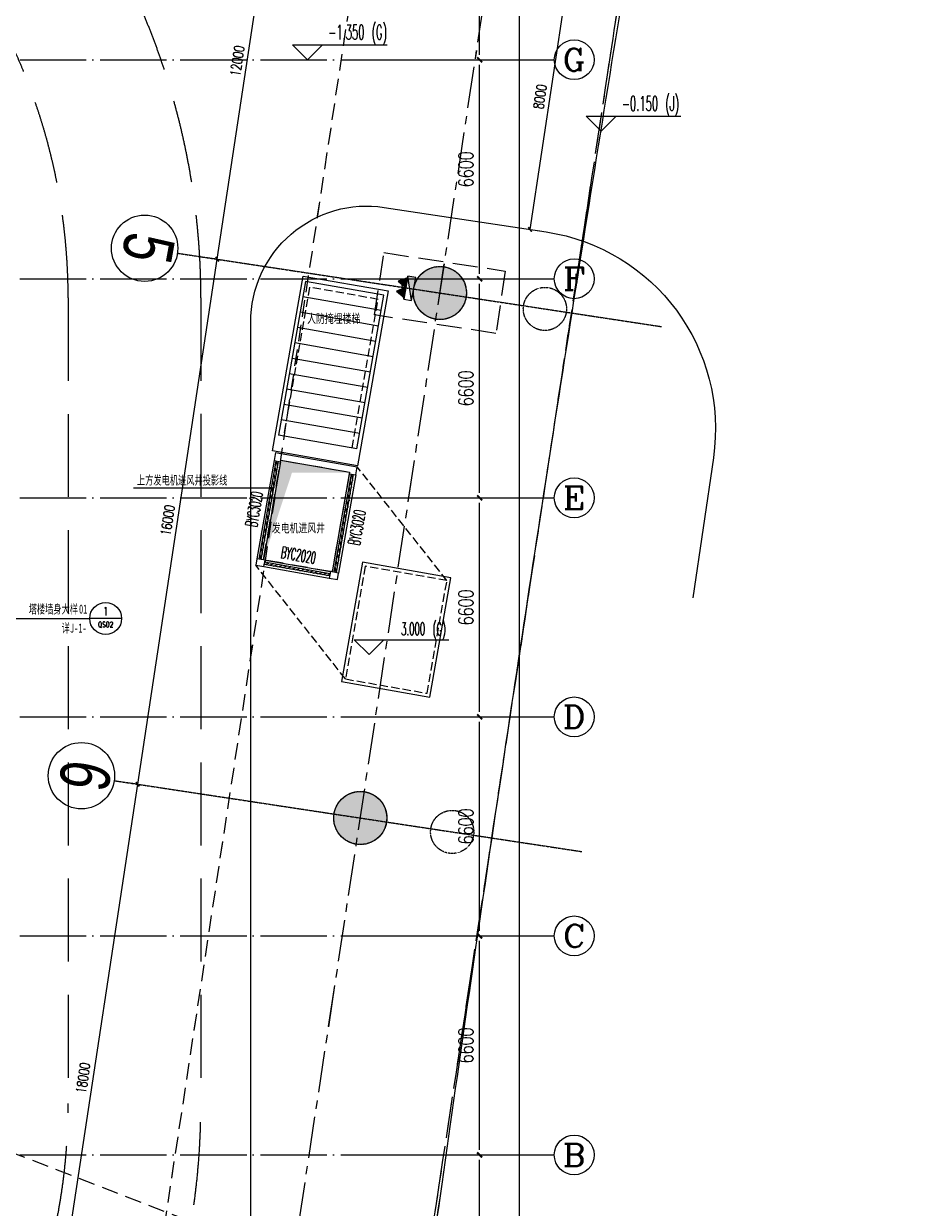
# Model space of a CAD drawing. Header units: millimetres. Extents: x 12325263 to 13848842, y -1463133 to 573208.
# Drawn here: x 12610306 to 12637147, y -632495 to -596800 of the extents above; entities that cross this region are included whole.
import ezdxf
from ezdxf.enums import TextEntityAlignment as Align
from ezdxf.xclip import XClip

# ---------------------------------------------------------------- set-up
doc = ezdxf.new("R2010")
doc.units = ezdxf.units.MM
doc.header["$LTSCALE"] = 1000
doc.header["$XCLIPFRAME"] = 0
for name, pattern in [('__DASH', [0.35, 0.25, -0.1]), ('ACAD_ISO02W100', [15, 12, -3]), ('ACAD_ISO12W100', [22, 12, -3, 0.5, -3, 0.5, -3]), ('CENTER', [2, 1.25, -0.25, 0.25, -0.25]), ('DASH', [0.35, 0.25, -0.1]), ('DASHED2', [0.375, 0.25, -0.125]), ('DOTE', [2.42, 2, -0.2, 0.02, -0.2]), ('s-首层组合pm$0$DASH', [0.35, 0.25, -0.1])]:
    doc.linetypes.add(name, pattern=pattern)
for name, color, linetype in [('#s-灭火器', 20, 'Continuous'), ('20210729mva复核', 1, 'Continuous'), ('A-ANNO-ELEV', 3, 'Continuous'), ('A-ANNO-IDEN', 2, 'Continuous'), ('A-ANNO-TEXT', 7, 'Continuous'), ('A-AXIS', 16, 'DOTE'), ('A-WALL', 5, 'Continuous'), ('A-WALL-PATT', 8, 'Continuous'), ('AXIS', 3, 'Continuous'), ('AXIS_TEXT', 7, 'Continuous'), ('EQUIP_消火栓', 7, 'Continuous'), ('PUB_DIM', 83, 'Continuous'), ('PUB_TEXT', 7, 'Continuous'), ('Q-点划线', 6, 'CENTER'), ('s-首层组合pm$0$hs$0$首二层+地下室_04(1)$0$0F$0$12#楼首层平面图$0$CURTWALL', 2, 'Continuous'), ('s-首层组合pm$0$用地红线', 1, 'Continuous'), ('STAIR', 2, 'Continuous'), ('WINDOW', 4, 'Continuous'), ('WINDOW_TEXT', 7, 'Continuous'), ('人防门', 60, 'Continuous'), ('建筑-楼板开洞', 251, 'Continuous'), ('投影线', 6, 'ACAD_ISO02W100'), ('消防车道', 6, 'DASHED2'), ('用地红线', 1, 'Continuous')]:
    doc.layers.add(name, color=color, linetype=linetype)
doc.layers.add('WALL-PARAPET', color=252, linetype='Continuous', lineweight=13)
doc.layers.add('坡道结构', color=3, linetype='Continuous', lineweight=0)
doc.styles.add('_TCH_AXIS', font='COMPLEX', dxfattribs={"bigfont": 'GBCBIG'})
doc.styles.add('_TCH_DIM', font='SIMPLEX.shx', dxfattribs={"width": 0.7, "bigfont": 'GBCBIG.shx'})
doc.styles.add('_TCH_DIM_T3', font='SIMPLEX.shx', dxfattribs={"width": 0.705882, "bigfont": 'GBCBIG.shx'})
doc.styles.add('_TCH_LABEL', font='COMPLEX', dxfattribs={"bigfont": 'GBCBIG'})
doc.styles.add('_TCH_WINDOW', font='SIMPLEX', dxfattribs={"width": 0.7, "height": 3.5, "bigfont": 'GBCBIG'})
doc.styles.add('COMPLEX', font='COMPLEX')
doc.styles.add('GZSZ', font='fsdb_e3.shx', dxfattribs={"width": 0.75, "bigfont": 'hztxt.shx'})
doc.styles.add('TITXV', font='', dxfattribs={"width": 0.7})
doc.styles.add('宋体', font='', dxfattribs={"width": 0.65})
doc.styles.get('TITXV').set_extended_font_data('SimSun')
doc.styles.get('宋体').set_extended_font_data('SimSun')
doc.dimstyles.new('_TCH_ARCH&&120', dxfattribs={"dimtxt": 306, "dimasz": 120, "dimexe": 300, "dimexo": 360, "dimgap": 147, "dimtad": 1, "dimdec": 0, "dimzin": 0, "dimdsep": 46, "dimtxsty": '_TCH_DIM_T3', "dimblk": 'ARCHTICK', "dimcen": 0.09, "dimclrt": 7, "dimazin": 2, "dimtfac": 1, "dimtdec": 0, "dimtix": 1, "dimtmove": 2, "dimatfit": 3, "dimfxl": 1, "dimfxlon": 1, "dimtolj": 1, "dimtzin": 0, "dimarcsym": 0})
doc.dimstyles.new('_TCH_ARCH&&150', dxfattribs={"dimtxt": 446.25, "dimasz": 150, "dimexe": 375, "dimexo": 450, "dimgap": 189.375, "dimtad": 1, "dimdec": 0, "dimzin": 0, "dimdsep": 46, "dimtxsty": '_TCH_DIM_T3', "dimblk": 'asdggshdfhsg_ArchTick', "dimcen": 0.09, "dimclrt": 7, "dimazin": 2, "dimtfac": 1, "dimtdec": 0, "dimtix": 1, "dimtmove": 2, "dimatfit": 3, "dimfxl": 1, "dimtolj": 1, "dimtzin": 0, "dimarcsym": 0})

# ---------------------------------------------------------------- blocks, each defined once
blk = doc.blocks.new('A$C3A5F05FE')
at = {"layer": 's-首层组合pm$0$用地红线', "ltscale": 0.6, "flags": 128}
blk.add_lwpolyline([(197886.4, 32762.1, -0.027114), (199403.7, 218827), (137086.2, 200260.3), (123429.2, 236271.4), (73627.1, 219925.4), (9995.9, 210183.4), (0, 209646.1), (1380.8, 8270.4), (11298.7, 0), (197886.4, 32762)], format="xyb", close=True, dxfattribs=at)
blk = doc.blocks.new('_ArchTick')
at = {"color": 0, "linetype": 'ByBlock', "const_width": 0.4}
blk.add_lwpolyline([(-0.5, -0.5), (0.5, 0.5)], dxfattribs=at)
blk = doc.blocks.new('*D270')
at = {"layer": '20210729mva复核', "color": 0, "lineweight": -2, "transparency": 16777216}
for p, q in [((95998, 60012), (97197, 67922)), ((97197, 67922), (97494, 67877)), ((95998, 60012), (96295, 59967))]:
    blk.add_line(p, q, dxfattribs=at)
at = {"layer": 'Defpoints', "color": 0, "transparency": 16777216}
for p in [(96879, 67970), (97197, 67922), (95680, 60061)]:
    blk.add_point(p, dxfattribs=at)
at = {"layer": '20210729mva复核', "color": 0, "lineweight": -2, "transparency": 16777216, "xscale": 120, "yscale": 120, "zscale": 120}
for p, rotation in [((97197, 67922), 81.3773959246283), ((95998, 60012), 261.3773959246283)]:
    blk.add_blockref('_ArchTick', p, dxfattribs=dict(at, rotation=rotation))
at = {"layer": '20210729mva复核', "color": 7, "transparency": 16777216, "insert": (96301, 64012), "char_height": 306, "attachment_point": 5, "rotation": 81.3774, "style": '_TCH_DIM_T3'}
blk.add_mtext('\\A1;8000', dxfattribs=at)
blk = doc.blocks.new('A$C6B964159')
at = {"layer": '用地红线', "linetype": 'ACAD_ISO12W100', "ltscale": 0.6, "flags": 128}
blk.add_lwpolyline([(199.938, 32.765, -0.027114), (201.453, 218.83), (139.136, 200.262), (125.478, 236.273), (75.677, 219.926), (12.046, 210.184), (2.05, 209.646), (3.433, 8.27), (13.351, 0), (199.938, 32.765)], format="xyb", close=True, dxfattribs=at)
blk = doc.blocks.new('asdgadfgsdfhfj')
at = {"layer": 'WALL-PARAPET', "linetype": '__DASH', "ltscale": 3}
h = blk.add_hatch(color=256, dxfattribs=at)
h.dxf.hatch_style = 1
edge = h.paths.add_edge_path()
edge.add_arc((13501, 32341), 800, 0, 360)
h = blk.add_hatch(color=256, dxfattribs=at)
h.dxf.hatch_style = 1
edge = h.paths.add_edge_path()
edge.add_arc((11103, 16522), 800, 0, 360)
at = {"layer": 'A-WALL', "ltscale": 3}
for centre in [(13501, 32341), (11103, 16522)]:
    blk.add_circle(centre, 800, dxfattribs=at)
at = {"layer": 'Q-点划线', "color": 8}
blk.add_lwpolyline([(2909, -12810, 0.18147), (8050, -3607), (16188, 50061, 0.092098), (15958, 56998), (14786, 62317, -0.098028), (14628, 69695), (16571, 80750)], format="xyb", dxfattribs=at)
at = {"layer": '坡道结构', "color": 4, "linetype": '__DASH', "ltscale": 3}
blk.add_lwpolyline([(15473, 33003), (15188, 31125), (11530, 31679), (11815, 33558), (15473, 33003)], dxfattribs=at)
at = {"layer": '投影线', "linetype": 'DASHED2', "ltscale": 2}
for points in [[(12533, 81461), (10632, 70644, 0.098028), (10823, 61713), (12052, 56137, -0.092098), (12234, 50660), (3855, -4594, -0.927449), (-3802, -4017), (-3802, 5819)], [(12533, 81461), (20609, 80039), (18624, 68746, 0.098028), (18749, 62922), (19904, 57677, -0.092098), (20171, 49645), (11899, -4904, -0.066688), (10561, -9493), (6978, -17586, 0.42979), (8653, -21604)]]:
    blk.add_lwpolyline(points, format="xyb", dxfattribs=at)
blk = doc.blocks.new('*D5381')
at = {"layer": 'Defpoints', "color": 0, "transparency": 16777216}
for p in [(5553, 29590), (6844, 29394), (4145, 11598)]:
    blk.add_point(p, dxfattribs=at)
at = {"layer": 'PUB_DIM', "color": 0, "lineweight": -2, "transparency": 16777216}
for p, q in [((5554, 29590), (5257, 29635)), ((2855, 11793), (5553, 29590)), ((2856, 11793), (2558, 11838))]:
    blk.add_line(p, q, dxfattribs=at)
at = {"layer": 'PUB_DIM', "color": 0, "lineweight": -2, "transparency": 16777216, "xscale": 120, "yscale": 120, "zscale": 120}
for p, rotation in [((5553, 29590), 81.37739589706185), ((2855, 11793), 261.3773958970618)]:
    blk.add_blockref('_ArchTick', p, dxfattribs=dict(at, rotation=rotation))
at = {"layer": 'PUB_DIM', "color": 7, "transparency": 16777216, "insert": (3907, 20737), "char_height": 306, "attachment_point": 5, "rotation": 81.3774, "style": '_TCH_DIM_T3'}
blk.add_mtext('\\A1;18000', dxfattribs=at)
blk = doc.blocks.new('*D5382')
at = {"layer": 'Defpoints', "color": 0, "transparency": 16777216}
for p in [(7952, 45409), (9243, 45213), (6844, 29394)]:
    blk.add_point(p, dxfattribs=at)
at = {"layer": 'PUB_DIM', "color": 0, "lineweight": -2, "transparency": 16777216}
for p, q in [((5553, 29590), (7952, 45409)), ((7953, 45409), (7655, 45454)), ((5554, 29590), (5257, 29635))]:
    blk.add_line(p, q, dxfattribs=at)
at = {"layer": 'PUB_DIM', "color": 0, "lineweight": -2, "transparency": 16777216, "xscale": 120, "yscale": 120, "zscale": 120}
for p, rotation in [((7952, 45409), 81.37739589706185), ((5553, 29590), 261.3773958970618)]:
    blk.add_blockref('_ArchTick', p, dxfattribs=dict(at, rotation=rotation))
at = {"layer": 'PUB_DIM', "color": 7, "transparency": 16777216, "insert": (6456, 37545), "char_height": 306, "attachment_point": 5, "rotation": 81.3774, "style": '_TCH_DIM_T3'}
blk.add_mtext('\\A1;16000', dxfattribs=at)
blk = doc.blocks.new('*D5383')
at = {"layer": 'Defpoints', "color": 0, "transparency": 16777216}
for p in [(9751, 57273), (11042, 57078), (9243, 45213)]:
    blk.add_point(p, dxfattribs=at)
at = {"layer": 'PUB_DIM', "color": 0, "lineweight": -2, "transparency": 16777216}
for p, q in [((7952, 45409), (9751, 57273)), ((9752, 57273), (9455, 57318)), ((7953, 45409), (7655, 45454))]:
    blk.add_line(p, q, dxfattribs=at)
at = {"layer": 'PUB_DIM', "color": 0, "lineweight": -2, "transparency": 16777216, "xscale": 120, "yscale": 120, "zscale": 120}
for p, rotation in [((9751, 57273), 81.37739589706185), ((7952, 45409), 261.3773958970618)]:
    blk.add_blockref('_ArchTick', p, dxfattribs=dict(at, rotation=rotation))
at = {"layer": 'PUB_DIM', "color": 7, "transparency": 16777216, "insert": (8555, 51386), "char_height": 306, "attachment_point": 5, "rotation": 81.3774, "style": '_TCH_DIM_T3'}
blk.add_mtext('\\A1;12000', dxfattribs=at)
blk = doc.blocks.new('灭火器')
at = {"layer": '#s-灭火器', "ltscale": 1000}
for points in [[(292444, 59707), (292144, 59707), (292294, 59447)], [(292744, 59707), (292444, 59707), (292594, 59447)]]:
    blk.add_hatch(color=256, dxfattribs=at).paths.add_polyline_path(points)
for points in [[(292294, 59447), (292444, 59707), (292144, 59707)], [(292594, 59447), (292744, 59707), (292444, 59707)]]:
    blk.add_lwpolyline(points, close=True, dxfattribs=at)
blk = doc.blocks.new('$TWTSYS$00000508')
for p, q in [((-0.5, 0.5), (0.324, 1.224)), ((-0.5, 0.5), (-0.5, -0.5)), ((-0.5, -0.5), (0.5, 0.5)), ((0.5, 0.5), (-0.5, 0.5)), ((0.5, -0.5), (0.5, 0.5)), ((-0.5, -0.5), (0.5, -0.5))]:
    blk.add_line(p, q)
blk.add_solid([(0.5, -0.5), (0.5, 0.5), (-0.5, -0.5)])
blk = doc.blocks.new('消火栓')
at = {"layer": '#s-灭火器', "rotation": 180.0000000000001}
blk.add_blockref('灭火器', (12864422, 734932), dxfattribs=at)
at = {"layer": 'EQUIP_消火栓', "xscale": 700, "yscale": 240, "zscale": 700}
blk.add_blockref('$TWTSYS$00000508', (12571978, 675105), dxfattribs=at)
blk = doc.blocks.new('A$C2B52085F')
at = {"layer": '坡道结构', "color": 8, "linetype": '__DASH', "ltscale": 0.01}
for centre in [(192314, 80997), (192687, 65002)]:
    blk.add_circle(centre, 800, dxfattribs=at)
at = {"layer": '坡道结构', "color": 1, "linetype": '__DASH', "ltscale": 0.01}
for centre in [(195513, 81072), (195486, 65067)]:
    blk.add_circle(centre, 650, dxfattribs=at)
blk = doc.blocks.new('A$C1B3D5B97')
at = {"layer": '消防车道', "linetype": 's-首层组合pm$0$DASH', "ltscale": 10}
for p, q in [((188169, 64871), (188169, 40594)), ((192169, 64872), (192169, 40594))]:
    blk.add_line(p, q, dxfattribs=at)
for centre, radius, start, end in [((170169, 64872), 22000, 0, 37.7353), ((170169, 64871), 18000, 0, 37.7353), ((170169, 40594), 22000, 270, 0), ((170169, 40594), 18000, 270, 0)]:
    blk.add_arc(centre, radius, start, end, dxfattribs=at)
blk = doc.blocks.new('_AXISO')
blk.add_circle((0, 0), 0.5)
at = {"layer": 'AXIS_TEXT', "style": 'COMPLEX', "width": 1.041667}
blk.add_attdef('A', text='', height=0.56, dxfattribs=at).set_placement((-0.25, -0.28), (0.25, -0.28), align=Align.FIT)
blk = doc.blocks.new('asdggshdfhsg_ArchTick')
at = {"color": 0, "linetype": 'ByBlock', "const_width": 0.4}
blk.add_lwpolyline([(-0.5, -0.5), (0.5, 0.5)], dxfattribs=at)
blk = doc.blocks.new('*D5273')
at = {"layer": 'AXIS', "color": 0, "lineweight": -2, "transparency": 16777216}
for p, q in [((12487317, 1078990), (12492192, 1078990)), ((12491817, 996140), (12491817, 1078840)), ((12487317, 995990), (12492192, 995990))]:
    blk.add_line(p, q, dxfattribs=at)
at = {"layer": 'Defpoints', "color": 0, "transparency": 16777216}
for p in [(12486867, 1078990), (12491817, 1078990), (12486867, 995990)]:
    blk.add_point(p, dxfattribs=at)
at = {"layer": 'AXIS', "color": 0, "lineweight": -2, "transparency": 16777216, "xscale": 150, "yscale": 150, "zscale": 150}
for p, rotation in [((12491817, 1078990), 90), ((12491817, 995990), 270)]:
    blk.add_blockref('asdggshdfhsg_ArchTick', p, dxfattribs=dict(at, rotation=rotation))
at = {"layer": 'AXIS', "color": 7, "transparency": 16777216, "insert": (12491404, 1037490), "char_height": 446.2, "attachment_point": 5, "rotation": 90, "style": '_TCH_DIM_T3'}
blk.add_mtext('\\A1;83000', dxfattribs=at)
blk = doc.blocks.new('*D5275')
at = {"layer": 'AXIS', "color": 0, "lineweight": -2, "transparency": 16777216}
for p, q in [((12487316.81071, 1000989.75909), (12490991.81071, 1000989.75909)), ((12490616.81071, 996139.75909), (12490616.81071, 1000839.75909)), ((12487316.81071, 995989.75909), (12490991.81071, 995989.75909))]:
    blk.add_line(p, q, dxfattribs=at)
at = {"layer": 'Defpoints', "color": 0, "transparency": 16777216}
for p in [(12486866.81071, 1000989.75909), (12490616.81071, 1000989.75909), (12486866.81071, 995989.75909)]:
    blk.add_point(p, dxfattribs=at)
at = {"layer": 'AXIS', "color": 0, "lineweight": -2, "transparency": 16777216, "xscale": 150, "yscale": 150, "zscale": 150}
for p, rotation in [((12490616.81071, 1000989.75909), 90), ((12490616.81071, 995989.75909), 270)]:
    blk.add_blockref('asdggshdfhsg_ArchTick', p, dxfattribs=dict(at, rotation=rotation))
at = {"layer": 'AXIS', "color": 7, "transparency": 16777216, "insert": (12490204.31071, 998489.75909), "char_height": 446.25, "attachment_point": 5, "rotation": 90, "style": '_TCH_DIM_T3'}
blk.add_mtext('\\A1;5000', dxfattribs=at)
blk = doc.blocks.new('*D5276')
at = {"layer": 'AXIS', "color": 0, "lineweight": -2, "transparency": 16777216}
for p, q in [((12487316.81071, 1007589.75909), (12490991.81071, 1007589.75909)), ((12490616.81071, 1001139.75909), (12490616.81071, 1007439.75909)), ((12487316.81071, 1000989.75909), (12490991.81071, 1000989.75909))]:
    blk.add_line(p, q, dxfattribs=at)
at = {"layer": 'Defpoints', "color": 0, "transparency": 16777216}
for p in [(12486866.81071, 1007589.75909), (12490616.81071, 1007589.75909), (12486866.81071, 1000989.75909)]:
    blk.add_point(p, dxfattribs=at)
at = {"layer": 'AXIS', "color": 0, "lineweight": -2, "transparency": 16777216, "xscale": 150, "yscale": 150, "zscale": 150}
for p, rotation in [((12490616.81071, 1007589.75909), 90), ((12490616.81071, 1000989.75909), 270)]:
    blk.add_blockref('asdggshdfhsg_ArchTick', p, dxfattribs=dict(at, rotation=rotation))
at = {"layer": 'AXIS', "color": 7, "transparency": 16777216, "insert": (12490204.31071, 1004289.75909), "char_height": 446.25, "attachment_point": 5, "rotation": 90, "style": '_TCH_DIM_T3'}
blk.add_mtext('\\A1;6600', dxfattribs=at)
blk = doc.blocks.new('*D5277')
at = {"layer": 'AXIS', "color": 0, "lineweight": -2, "transparency": 16777216}
for p, q in [((12487316.81071, 1014189.75909), (12490991.81071, 1014189.75909)), ((12490616.81071, 1007739.75909), (12490616.81071, 1014039.75909)), ((12487316.81071, 1007589.75909), (12490991.81071, 1007589.75909))]:
    blk.add_line(p, q, dxfattribs=at)
at = {"layer": 'Defpoints', "color": 0, "transparency": 16777216}
for p in [(12486866.81071, 1014189.75909), (12490616.81071, 1014189.75909), (12486866.81071, 1007589.75909)]:
    blk.add_point(p, dxfattribs=at)
at = {"layer": 'AXIS', "color": 0, "lineweight": -2, "transparency": 16777216, "xscale": 150, "yscale": 150, "zscale": 150}
for p, rotation in [((12490616.81071, 1014189.75909), 90), ((12490616.81071, 1007589.75909), 270)]:
    blk.add_blockref('asdggshdfhsg_ArchTick', p, dxfattribs=dict(at, rotation=rotation))
at = {"layer": 'AXIS', "color": 7, "transparency": 16777216, "insert": (12490204.31071, 1010889.75909), "char_height": 446.25, "attachment_point": 5, "rotation": 90, "style": '_TCH_DIM_T3'}
blk.add_mtext('\\A1;6600', dxfattribs=at)
blk = doc.blocks.new('*D5278')
at = {"layer": 'AXIS', "color": 0, "lineweight": -2, "transparency": 16777216}
for p, q in [((12487316.81071, 1020789.75909), (12490991.81071, 1020789.75909)), ((12490616.81071, 1014339.75909), (12490616.81071, 1020639.75909)), ((12487316.81071, 1014189.75909), (12490991.81071, 1014189.75909))]:
    blk.add_line(p, q, dxfattribs=at)
at = {"layer": 'Defpoints', "color": 0, "transparency": 16777216}
for p in [(12486866.81071, 1020789.75909), (12490616.81071, 1020789.75909), (12486866.81071, 1014189.75909)]:
    blk.add_point(p, dxfattribs=at)
at = {"layer": 'AXIS', "color": 0, "lineweight": -2, "transparency": 16777216, "xscale": 150, "yscale": 150, "zscale": 150}
for p, rotation in [((12490616.81071, 1020789.75909), 90), ((12490616.81071, 1014189.75909), 270)]:
    blk.add_blockref('asdggshdfhsg_ArchTick', p, dxfattribs=dict(at, rotation=rotation))
at = {"layer": 'AXIS', "color": 7, "transparency": 16777216, "insert": (12490204.31071, 1017489.75909), "char_height": 446.25, "attachment_point": 5, "rotation": 90, "style": '_TCH_DIM_T3'}
blk.add_mtext('\\A1;6600', dxfattribs=at)
blk = doc.blocks.new('*D5279')
at = {"layer": 'AXIS', "color": 0, "lineweight": -2, "transparency": 16777216}
for p, q in [((12487316.81071, 1027389.75909), (12490991.81071, 1027389.75909)), ((12490616.81071, 1020939.75909), (12490616.81071, 1027239.75909)), ((12487316.81071, 1020789.75909), (12490991.81071, 1020789.75909))]:
    blk.add_line(p, q, dxfattribs=at)
at = {"layer": 'Defpoints', "color": 0, "transparency": 16777216}
for p in [(12486866.81071, 1027389.75909), (12490616.81071, 1027389.75909), (12486866.81071, 1020789.75909)]:
    blk.add_point(p, dxfattribs=at)
at = {"layer": 'AXIS', "color": 0, "lineweight": -2, "transparency": 16777216, "xscale": 150, "yscale": 150, "zscale": 150}
for p, rotation in [((12490616.81071, 1027389.75909), 90), ((12490616.81071, 1020789.75909), 270)]:
    blk.add_blockref('asdggshdfhsg_ArchTick', p, dxfattribs=dict(at, rotation=rotation))
at = {"layer": 'AXIS', "color": 7, "transparency": 16777216, "insert": (12490204.31071, 1024089.75909), "char_height": 446.25, "attachment_point": 5, "rotation": 90, "style": '_TCH_DIM_T3'}
blk.add_mtext('\\A1;6600', dxfattribs=at)
blk = doc.blocks.new('*D5280')
at = {"layer": 'AXIS', "color": 0, "lineweight": -2, "transparency": 16777216}
for p, q in [((12487316.81071, 1033989.75909), (12490991.81071, 1033989.75909)), ((12490616.81071, 1027539.75909), (12490616.81071, 1033839.75909)), ((12487316.81071, 1027389.75909), (12490991.81071, 1027389.75909))]:
    blk.add_line(p, q, dxfattribs=at)
at = {"layer": 'Defpoints', "color": 0, "transparency": 16777216}
for p in [(12486866.81071, 1033989.75909), (12490616.81071, 1033989.75909), (12486866.81071, 1027389.75909)]:
    blk.add_point(p, dxfattribs=at)
at = {"layer": 'AXIS', "color": 0, "lineweight": -2, "transparency": 16777216, "xscale": 150, "yscale": 150, "zscale": 150}
for p, rotation in [((12490616.81071, 1033989.75909), 90), ((12490616.81071, 1027389.75909), 270)]:
    blk.add_blockref('asdggshdfhsg_ArchTick', p, dxfattribs=dict(at, rotation=rotation))
at = {"layer": 'AXIS', "color": 7, "transparency": 16777216, "insert": (12490204.31071, 1030689.75909), "char_height": 446.25, "attachment_point": 5, "rotation": 90, "style": '_TCH_DIM_T3'}
blk.add_mtext('\\A1;6600', dxfattribs=at)
blk = doc.blocks.new('*D5281')
at = {"layer": 'AXIS', "color": 0, "lineweight": -2, "transparency": 16777216}
for p, q in [((12487317, 1038990), (12490992, 1038990)), ((12490617, 1034140), (12490617, 1038840)), ((12487317, 1033990), (12490992, 1033990))]:
    blk.add_line(p, q, dxfattribs=at)
at = {"layer": 'Defpoints', "color": 0, "transparency": 16777216}
for p in [(12486867, 1038990), (12490617, 1038990), (12486867, 1033990)]:
    blk.add_point(p, dxfattribs=at)
at = {"layer": 'AXIS', "color": 0, "lineweight": -2, "transparency": 16777216, "xscale": 150, "yscale": 150, "zscale": 150}
for p, rotation in [((12490617, 1038990), 90), ((12490617, 1033990), 270)]:
    blk.add_blockref('asdggshdfhsg_ArchTick', p, dxfattribs=dict(at, rotation=rotation))
at = {"layer": 'AXIS', "color": 7, "transparency": 16777216, "insert": (12490204, 1036490), "char_height": 446.2, "attachment_point": 5, "rotation": 90, "style": '_TCH_DIM_T3'}
blk.add_mtext('\\A1;5000', dxfattribs=at)
blk = doc.blocks.new('agsfh')
at = {"layer": 'A-ANNO-IDEN'}
for p in [(56835, 4738), (60472, 4738)]:
    blk.add_line(p, (59512, 4738), dxfattribs=at)
blk.add_circle((59992, 4738), 480, dxfattribs=at)
at = {"layer": 'PUB_TEXT', "style": '宋体', "width": 0.65}
for s, height, p in [('塔楼墙身大样', 271.9, (57672, 4886)), ('01', 271.9, (59189, 4886)), ('详', 272, (58663, 4313)), ('J-1-', 271.9, (58916, 4313))]:
    blk.add_text(s, height=height, dxfattribs=at).set_placement(p)
at = {"layer": 'PUB_TEXT', "style": '_TCH_LABEL'}
blk.add_text('1', height=257, dxfattribs=at).set_placement((59937, 4826), (60047, 4826), align=Align.FIT)
at = {"layer": 'PUB_TEXT', "style": '_TCH_LABEL', "width": 0.807692}
blk.add_text('QS02', height=157.4, dxfattribs=at).set_placement((59762, 4475), (60222, 4475), align=Align.FIT)
blk = doc.blocks.new('$WINLIB2D$00000039')
at = {"color": 0}
for points in [[(-0.5, 0.5), (-0.5, -0.5)], [(0.5, 0.5), (-0.5, 0.5)], [(0.5, -0.5), (0.5, 0.5)], [(-0.5, 0.167), (0.5, 0.167)], [(-0.384, -0.167), (-0.448, 0.167)], [(-0.316, -0.167), (-0.38, 0.167)], [(-0.248, -0.167), (-0.312, 0.167)], [(-0.18, -0.167), (-0.244, 0.167)], [(-0.112, -0.167), (-0.176, 0.167)], [(-0.044, -0.167), (-0.108, 0.167)], [(0.024, -0.167), (-0.04, 0.167)], [(0.092, -0.167), (0.028, 0.167)], [(0.16, -0.167), (0.096, 0.167)], [(0.228, -0.167), (0.164, 0.167)], [(0.296, -0.167), (0.232, 0.167)], [(0.364, -0.167), (0.3, 0.167)], [(0.432, -0.167), (0.368, 0.167)], [(0.5, -0.167), (0.436, 0.167)], [(-0.452, -0.167), (-0.5, 0.084)], [(-0.5, -0.167), (0.5, -0.167)], [(0.5, -0.5), (-0.5, -0.5)]]:
    blk.add_lwpolyline(points, dxfattribs=at)
blk = doc.blocks.new('A$C53F769B7')
at = {"layer": '20210729mva复核', "color": 8}
blk.add_lwpolyline([(0, 100), (57863.3, 100, 0.358856), (66081.2, 7179.1, -0.3477406), (71625.1, 12149, 0.396303), (87579.6, 29116.8), (87579.6, 49884.1), (87579.6, 57218.1, -0.4590112), (91604.4, 60678.6), (96486.4, 59938.3, -0.4128905), (101523, 53133.4), (100902.8, 48915)], format="xyb", dxfattribs=at)
dim = blk.add_linear_dim(base=(97197.4, 67921.9), p1=(95679.6, 60060.6), p2=(96879.1, 67970.2), angle=81.3774, dimstyle='_TCH_ARCH&&120', dxfattribs=at)
dim.commit()
dim.dimension.update_dxf_attribs({"geometry": '*D270', "text_midpoint": (96301.1, 64012.1), "dimtype": 129})
blk = doc.blocks.new('A$C72C54B01')
at = {"layer": 'Q-点划线', "ltscale": 0.003}
for p, q in [((6751.4, 45591.2), (21334.7, 43379.8)), ((4846.9, 29697.1), (18935.9, 27560.6))]:
    blk.add_line(p, q, dxfattribs=at)
at = {"layer": '坡道结构', "color": 3}
for centre in [(5762.7, 45741.1), (3858.3, 29847)]:
    blk.add_circle(centre, 1000, dxfattribs=at)
at = {"layer": '坡道结构', "color": 7, "style": 'GZSZ', "width": 0.75}
for s, p in [('5', (5215, 46289.6)), ('6', (3310.5, 30395.5))]:
    blk.add_text(s, height=1500, rotation=259.73332, dxfattribs=at).set_placement(p)
at = {"layer": 'PUB_DIM'}
for p1, p2, picture, middle in [((9242.9, 45213.4), (11042, 57077.7), '*D5383', (8555, 51386.3)), ((6844, 29394.2), (9242.9, 45213.4), '*D5382', (6456, 37544.5)), ((4145.4, 11597.7), (6844, 29394.2), '*D5381', (3907.3, 20736.7))]:
    dim = blk.add_aligned_dim(p1=p1, p2=p2, distance=1305.6, dimstyle='_TCH_ARCH&&120', dxfattribs=at)
    dim.commit()
    dim.dimension.update_dxf_attribs({"geometry": picture, "text_midpoint": middle})
blk = doc.blocks.new('qlzw')
at = {"layer": 'A-AXIS'}
for p, q in [((12411416.8, 1033989.8), (12486866.8, 1033989.8)), ((12411416.8, 1027389.8), (12486866.8, 1027389.8)), ((12411416.8, 1020789.8), (12486866.8, 1020789.8)), ((12411416.8, 1014189.8), (12486866.8, 1014189.8)), ((12411416.8, 1007589.8), (12486866.8, 1007589.8)), ((12411416.8, 1000989.8), (12486866.8, 1000989.8))]:
    blk.add_line(p, q, dxfattribs=at)
at = {"layer": 'AXIS'}
for p, q in [((12486866.8, 1033989.8), (12492866.8, 1033989.8)), ((12486866.8, 1027389.8), (12492866.8, 1027389.8)), ((12486866.8, 1020789.8), (12492866.8, 1020789.8)), ((12486866.8, 1014189.8), (12492866.8, 1014189.8)), ((12486866.8, 1007589.8), (12492866.8, 1007589.8)), ((12486866.8, 1000989.8), (12492866.8, 1000989.8))]:
    blk.add_line(p, q, dxfattribs=at)
ref = blk.add_blockref('_AXISO', (12493466.8, 1033989.8), dxfattribs=dict(at, xscale=1200, yscale=1200, zscale=1200))
ref.add_attrib('A', 'G', dxfattribs={"layer": 'AXIS_TEXT', "height": 678.8, "style": '_TCH_AXIS', "width": 1.166667}).set_placement((12493127.4, 1033650.3), (12493806.2, 1033650.3), align=Align.FIT)
ref = blk.add_blockref('_AXISO', (12493466.8, 1027389.8), dxfattribs=dict(at, xscale=1200, yscale=1200, zscale=1200))
ref.add_attrib('A', 'F', dxfattribs={"layer": 'AXIS_TEXT', "height": 678.8, "style": '_TCH_AXIS', "width": 1.3125}).set_placement((12493127.4, 1027050.3), (12493806.2, 1027050.3), align=Align.FIT)
ref = blk.add_blockref('_AXISO', (12493466.8, 1020789.8), dxfattribs=dict(at, xscale=1200, yscale=1200, zscale=1200))
ref.add_attrib('A', 'E', dxfattribs={"layer": 'AXIS_TEXT', "height": 678.8, "style": '_TCH_AXIS', "width": 1.3125}).set_placement((12493127.4, 1020450.3), (12493806.2, 1020450.3), align=Align.FIT)
ref = blk.add_blockref('_AXISO', (12493466.8, 1014189.8), dxfattribs=dict(at, xscale=1200, yscale=1200, zscale=1200))
ref.add_attrib('A', 'D', dxfattribs={"layer": 'AXIS_TEXT', "height": 678.8, "style": '_TCH_AXIS', "width": 1.235294}).set_placement((12493127.4, 1013850.3), (12493806.2, 1013850.3), align=Align.FIT)
ref = blk.add_blockref('_AXISO', (12493466.8, 1007589.8), dxfattribs=dict(at, xscale=1200, yscale=1200, zscale=1200))
ref.add_attrib('A', 'C', dxfattribs={"layer": 'AXIS_TEXT', "height": 678.8, "style": '_TCH_AXIS', "width": 1.4}).set_placement((12493127.4, 1007250.3), (12493806.2, 1007250.3), align=Align.FIT)
ref = blk.add_blockref('_AXISO', (12493466.8, 1000989.8), dxfattribs=dict(at, xscale=1200, yscale=1200, zscale=1200))
ref.add_attrib('A', 'B', dxfattribs={"layer": 'AXIS_TEXT', "height": 678.8, "style": '_TCH_AXIS', "width": 1.235294}).set_placement((12493127.4, 1000650.3), (12493806.2, 1000650.3), align=Align.FIT)
for p1, p2, distance, picture, middle in [((12486866.8, 995989.8), (12486866.8, 1078989.8), -4950, '*D5273', (12491404.3, 1037489.8)), ((12486866.8, 1033989.8), (12486866.8, 1038989.8), -3750, '*D5281', (12490204.3, 1036489.8)), ((12486866.8, 1027389.8), (12486866.8, 1033989.8), -3750, '*D5280', (12490204.3, 1030689.8)), ((12486866.8, 1020789.8), (12486866.8, 1027389.8), -3750, '*D5279', (12490204.3, 1024089.8)), ((12486866.8, 1014189.8), (12486866.8, 1020789.8), -3750, '*D5278', (12490204.3, 1017489.8)), ((12486866.8, 1007589.8), (12486866.8, 1014189.8), -3750, '*D5277', (12490204.3, 1010889.8)), ((12486866.8, 1000989.8), (12486866.8, 1007589.8), -3750, '*D5276', (12490204.3, 1004289.8)), ((12486866.8, 995989.8), (12486866.8, 1000989.8), -3750, '*D5275', (12490204.3, 998489.8))]:
    dim = blk.add_aligned_dim(p1=p1, p2=p2, distance=distance, dimstyle='_TCH_ARCH&&150', dxfattribs=at)
    dim.commit()
    dim.dimension.update_dxf_attribs({"geometry": picture, "text_midpoint": middle})

msp = doc.modelspace()

# ---------------------------------------------------------------- hatches: boundary and pattern name
at = {"layer": 'A-WALL-PATT'}
h = msp.add_hatch(dxfattribs=at)
h.set_pattern_fill('ANSI37', color=252, scale=150)
h.set_pattern_definition([(45, (-400000, 0), (-168.3798023, 168.3798023), []), (135, (-400000, 0), (-168.3798023, -168.3798023), [])])
edge = h.paths.add_edge_path()
edge.add_line((12617170, -539458), (12627664.7, -539458))
edge.add_line((12627664.7, -539458), (12617498.2, -546587.6))
edge.add_line((12617498.2, -546587.6), (12598406.6, -559976.1))
edge.add_line((12598406.6, -559976.1), (12585091.3, -540989.1))
edge.add_line((12585091.3, -540989.1), (12584144.7, -541197.3))
edge.add_line((12584144.7, -541197.3), (12583864.1, -542803.9))
edge.add_arc((12578880.4, -541928.7), 5060, 269.14738, 350.03971, ccw=False)
edge.add_arc((12578698.9, -554127.5), 7140.2, 89.14809, 125.03345)
edge.add_line((12574600, -548281), (12560037.5, -558490.6))
edge.add_line((12560037.5, -558490.6), (12559927.1, -558471.2))
edge.add_line((12559927.1, -558471.2), (12559927.1, -564050))
edge.add_line((12559927.1, -564050), (12558858.8, -564810))
edge.add_line((12558858.8, -564810), (12559927.1, -566333.2))
edge.add_line((12559927.1, -566333.2), (12559927.6, -588159))
edge.add_line((12559927.6, -588159), (12558263.3, -589586.8))
edge.add_line((12558263.3, -589586.8), (12557796.8, -589586.8))
edge.add_line((12557796.8, -589586.8), (12557796.8, -598151.2))
edge.add_line((12557796.8, -598151.2), (12560482.1, -600836.4))
edge.add_arc((12552451.5, -592361.2), 11675.6, 270.02561, 313.45682, ccw=False)
edge.add_line((12552456.7, -604036.8), (12551424.9, -604036.8))
edge.add_arc((12551424.9, -607536.8), 3500, 90, 186.80534)
edge.add_line((12547949.6, -607951.5), (12549871.4, -624055.3))
edge.add_line((12549871.4, -624055.3), (12550966.8, -633201.5))
edge.add_line((12550966.8, -633201.5), (12550966.8, -643886.8))
edge.add_line((12550966.8, -643886.8), (12550966.8, -653386.8))
edge.add_line((12550966.8, -653386.8), (12614072.2, -653386.8))
edge.add_line((12614072.2, -653386.8), (12616970.5, -653386.8))
edge.add_arc((12639113.3, -663769.1), 24455.9, 154.87893, 159.83059)
edge.add_arc((12619069.5, -656056.1), 3000, 166.12633, 249.14639)
edge.add_arc((12632240.8, -621479.9), 40000, 249.14639, 262.18067)
edge.add_line((12626798.8, -661108), (12526241.6, -661108))
edge.add_line((12526241.6, -661108), (12526241.6, -616108))
edge.add_line((12526241.6, -616108), (12504241.6, -616108))
edge.add_line((12504241.6, -616108), (12504241.6, -539458))
edge.add_line((12504241.6, -539458), (12586460, -539458))
edge.add_line((12586460, -539458), (12617170, -539458))

# ---------------------------------------------------------------- next in the draw order: block references
at = {"layer": 's-首层组合pm$0$hs$0$首二层+地下室_04(1)$0$0F$0$12#楼首层平面图$0$CURTWALL'}
ref = msp.add_blockref('A$C3A5F05FE', (12419426.3, -651432.9), dxfattribs=dict(at, rotation=350.0412449425006))
XClip(ref).set_block_clipping_path([(195513.2503203545, 148017.0485826777), (64172.5014155116, 124955.6050650277), (77428.2917839233, 49460.5289228798), (99096.806788845, 53265.1915204667), (106879.0711930003, 8943.2290103992), (216551.3050909508, 28200.0099301159)])

# ---------------------------------------------------------------- next in the draw order: hatches: boundary and pattern name
at = {"layer": '建筑-楼板开洞'}
h = msp.add_hatch(color=256, dxfattribs=at)
h.dxf.hatch_style = 1
h.paths.add_polyline_path([(12620123.7, -610331.5), (12618393.5, -610324), (12617531, -612955.1), (12618058.4, -609951)])

# ---------------------------------------------------------------- next in the draw order: linework, layer by layer
at = {"layer": 'A-ANNO-ELEV'}
for p, q in [((12618859.5, -597886.8), (12618409.5, -597436.8)), ((12618409.5, -597436.8), (12621259.5, -597436.8)), ((12618859.5, -597886.8), (12619309.5, -597436.8)), ((12627709.5, -600037.2), (12627259.5, -599587.2)), ((12627259.5, -599587.2), (12630109.5, -599587.2)), ((12627709.5, -600037.2), (12628159.5, -599587.2)), ((12620714.1, -615811.8), (12620264.1, -615361.8)), ((12620264.1, -615361.8), (12623114.1, -615361.8)), ((12620714.1, -615811.8), (12621164.1, -615361.8))]:
    msp.add_line(p, q, dxfattribs=at)
at = {"layer": 'A-WALL'}
for p, q in [((12617896, -609719.4), (12617852.8, -609965.7)), ((12617852.8, -609965.7), (12618049.8, -610000.3)), ((12617896, -609719.4), (12620358.3, -610151.8)), ((12618049.8, -610000.3), (12618058.4, -609951)), ((12618058.4, -609951), (12620126.7, -610314.2)), ((12620126.7, -610314.2), (12620118.1, -610363.4)), ((12620118.1, -610363.4), (12620315.1, -610398)), ((12620315.1, -610398), (12620358.3, -610151.8)), ((12617334, -612920.5), (12617299.4, -613117.5)), ((12617299.4, -613117.5), (12617545.6, -613160.7)), ((12617531, -612955.1), (12617334, -612920.5)), ((12617580.2, -612963.7), (12617531, -612955.1)), ((12617545.6, -613160.7), (12617580.2, -612963.7)), ((12619550.1, -613309.6), (12619515.5, -613506.6)), ((12619515.5, -613506.6), (12619761.7, -613549.8)), ((12619599.3, -613318.2), (12619550.1, -613309.6)), ((12619796.3, -613352.8), (12619599.3, -613318.2)), ((12619761.7, -613549.8), (12619796.3, -613352.8))]:
    msp.add_line(p, q, dxfattribs=at)
at = {"layer": 'AXIS'}
for p, q in [((12616823.1, -610798.8), (12613612.8, -610798.8)), ((12617777, -610798.8), (12616823.1, -610798.8))]:
    msp.add_line(p, q, dxfattribs=at)
at = {"layer": 'AXIS', "const_width": 48}
msp.add_lwpolyline([(12617801, -610798.8, 1), (12617753, -610798.8, 1)], format="xyb", close=True, dxfattribs=at)
at = {"layer": 'Q-点划线'}
for points in [[(12621881.6, -555795.1), (12629957.4, -557216.8), (12627972.4, -568509.7, 0.0980276), (12628097.2, -574334), (12629252.9, -579579, -0.0920981), (12629519.5, -587611), (12621247.8, -642159.4, -0.0666878), (12619909.9, -646748.6), (12616326.4, -654841.5, 0.4297896), (12618001.6, -658859.6)], [(12612257.1, -650065.3, 0.1814696), (12617398.6, -640863.3), (12625536.9, -587195, 0.0920981), (12625306.6, -580258.2), (12624134.4, -574938.4, -0.0980276), (12623976.3, -567560.9), (12625919.3, -556507)]]:
    msp.add_lwpolyline(points, format="xyb", dxfattribs=at)
at = {"layer": 'STAIR', "linetype": 'DASH'}
for p, q in [((12623062.5, -613578.4), (12620358.3, -610151.8)), ((12620003.6, -616544), (12617299.4, -613117.5))]:
    msp.add_line(p, q, dxfattribs=at)
at = {"layer": 'STAIR'}
msp.add_lwpolyline([(12619887.8, -616625.2), (12622547.1, -617092.2), (12623178.3, -613497.2), (12620519.1, -613030.2)], close=True, dxfattribs=at)
at = {"layer": 'STAIR', "linetype": 'DASH'}
msp.add_lwpolyline([(12620003.6, -616544), (12622465.9, -616976.4), (12623062.5, -613578.4), (12620600.3, -613146), (12620003.6, -616544)], dxfattribs=at)
at = {"layer": '人防门'}
for p, q in [((12618799.5, -604569.1), (12617986.5, -609198.3)), ((12621163.2, -604984.1), (12618799.5, -604569.1)), ((12620350.3, -609613.3), (12621163.2, -604984.1)), ((12621082, -605447), (12618718.2, -605032)), ((12621000.7, -605910), (12618636.9, -605494.9)), ((12620919.4, -606372.9), (12618555.6, -605957.8)), ((12620838.1, -606835.8), (12618474.3, -606420.7)), ((12620756.8, -607298.7), (12618393.1, -606883.7)), ((12620675.5, -607761.6), (12618311.8, -607346.6)), ((12620594.3, -608224.5), (12618230.5, -607809.5)), ((12620513, -608687.5), (12618149.2, -608272.4)), ((12620431.7, -609150.4), (12618067.9, -608735.3)), ((12620350.3, -609613.3), (12617986.5, -609198.3))]:
    msp.add_line(p, q, dxfattribs=at)
at = {"layer": '人防门', "linetype": 'DASH'}
for p, q in [((12618921.3, -604742.8), (12618134.3, -609224.2)), ((12620989.5, -605106), (12618921.3, -604742.8)), ((12620202.6, -609587.4), (12620989.5, -605106))]:
    msp.add_line(p, q, dxfattribs=at)
at = {"layer": '人防门'}
msp.add_lwpolyline([(12618726.9, -604404), (12621287.7, -604853.7), (12620362.4, -610123.1), (12617801.7, -609673.4)], close=True, dxfattribs=at)
at = {"layer": '投影线', "linetype": 'DASHED2', "ltscale": 2}
msp.add_line((12634839.8, -640408), (12558496.8, -610986.8), dxfattribs=at)
msp.add_lwpolyline([(12621881.6, -555795.1), (12619980.2, -566612, 0.0980276), (12620171.7, -575542.7), (12621400.3, -581118.9, -0.0920981), (12621582.1, -586595.3), (12613203.3, -641849.9, -0.927449), (12605546.8, -641272.7), (12605546.8, -631436.7)], format="xyb", dxfattribs=at)
msp.add_lwpolyline([(12620126.7, -610314.2), (12619599.3, -613318.2), (12617531, -612955.1), (12618058.4, -609951)], close=True, dxfattribs=at)

# ---------------------------------------------------------------- next in the draw order: block references
ref = msp.add_blockref('A$C6B964159', (12417404.7, -651077.9), dxfattribs=dict(xscale=1000, yscale=1000, zscale=1000, rotation=350.0404600819995))
XClip(ref).set_block_clipping_path([(108.9314266962, 8.9447286433), (218.6033967988, 28.2030118956), (197.5637007265, 148.0197623489), (87.8917306239, 128.7614790966)])
ref = msp.add_blockref('A$C1B3D5B97', (12423477.6, -669932))
XClip(ref).set_block_clipping_path([(102763.9620674886, 8824.0136185836), (214113.9575041495, 130474.013618584)])
for name, p in [('A$C53F769B7', (12529567.2, -663012.2)), ('agsfh', (12552784.8, -619460.4)), ('A$C72C54B01', (12608188.9, -649306.2))]:
    msp.add_blockref(name, p)
at = {"linetype": 'CENTER'}
msp.add_blockref('asdgadfgsdfhfj', (12609348.5, -637255.8), dxfattribs=at)
for name, p, rotation in [('A$C2B52085F', (12419426.5, -651433.1), 350.0413192647724), ('消火栓', (11112702.1, -13104077.5), 80.04131921383245)]:
    msp.add_blockref(name, p, dxfattribs=dict(rotation=rotation))
at = {"layer": 'WINDOW'}
ref = msp.add_blockref('$WINLIB2D$00000039', (12617691.9, -611460.4), dxfattribs=dict(at, xscale=-3000, yscale=200, zscale=200, rotation=260.0413192127197))
ref.add_attrib('A', 'BYC3020', (12617339.6, -611978.4), dxfattribs={"layer": 'WINDOW_TEXT', "height": 357, "rotation": 80.04132, "style": '_TCH_WINDOW', "width": 0.494118})
ref = msp.add_blockref('$WINLIB2D$00000039', (12619957.2, -611858.1), dxfattribs=dict(at, xscale=-3000, yscale=200, zscale=200, rotation=260.0413192127197))
ref.add_attrib('A', 'BYC3020', (12620434.8, -612532.6), dxfattribs={"layer": 'WINDOW_TEXT', "height": 357, "rotation": 80.04132, "style": '_TCH_WINDOW', "width": 0.494118})
ref = msp.add_blockref('$WINLIB2D$00000039', (12618547.8, -613235.1), dxfattribs=dict(at, xscale=-2000, yscale=200, zscale=200, rotation=350.0413192127296))
ref.add_attrib('A', 'BYC2020', (12618038.3, -612895.2), dxfattribs={"layer": 'WINDOW_TEXT', "height": 357, "rotation": 350.04132, "style": '_TCH_WINDOW', "width": 0.494118})
at = {"layer": '投影线', "linetype": 'DASHED2', "ltscale": 2}
msp.add_blockref('qlzw', (133430, -1631876.5), dxfattribs=at)

# ---------------------------------------------------------------- next in the draw order: texts
at = {"layer": 'A-ANNO-TEXT'}
for s, height, style, width, p in [('(G)', 446.25, '_TCH_DIM', 0.494118, (12620789.9, -597279.3)), ('-1.350', 446.25, '_TCH_DIM', 0.494118, (12619481.9, -597279.3)), ('(J)', 446.25, '_TCH_DIM', 0.494118, (12629639.9, -599429.7)), ('-0.150', 446.25, '_TCH_DIM', 0.494118, (12628331.9, -599429.7)), ('人防掩埋楼梯', 271.9, 'TITXV', 0.7, (12618850, -605819.3)), ('发电机进风井', 271.9, 'TITXV', 0.7, (12617787.2, -612131.8)), ('3.000', 382.5, '_TCH_DIM', 0.494118, (12621678.7, -615226.8)), ('(G)', 382.5, '_TCH_DIM', 0.494118, (12622629.7, -615226.8))]:
    msp.add_text(s, height=height, dxfattribs=dict(at, style=style, width=width)).set_placement(p)
at = {"layer": 'PUB_TEXT', "style": '宋体', "width": 0.65}
msp.add_text('上方发电机进风井投影线', height=271.899, dxfattribs=at).set_placement((12613720.8, -610689.3))

doc.saveas('drawing.dxf')
